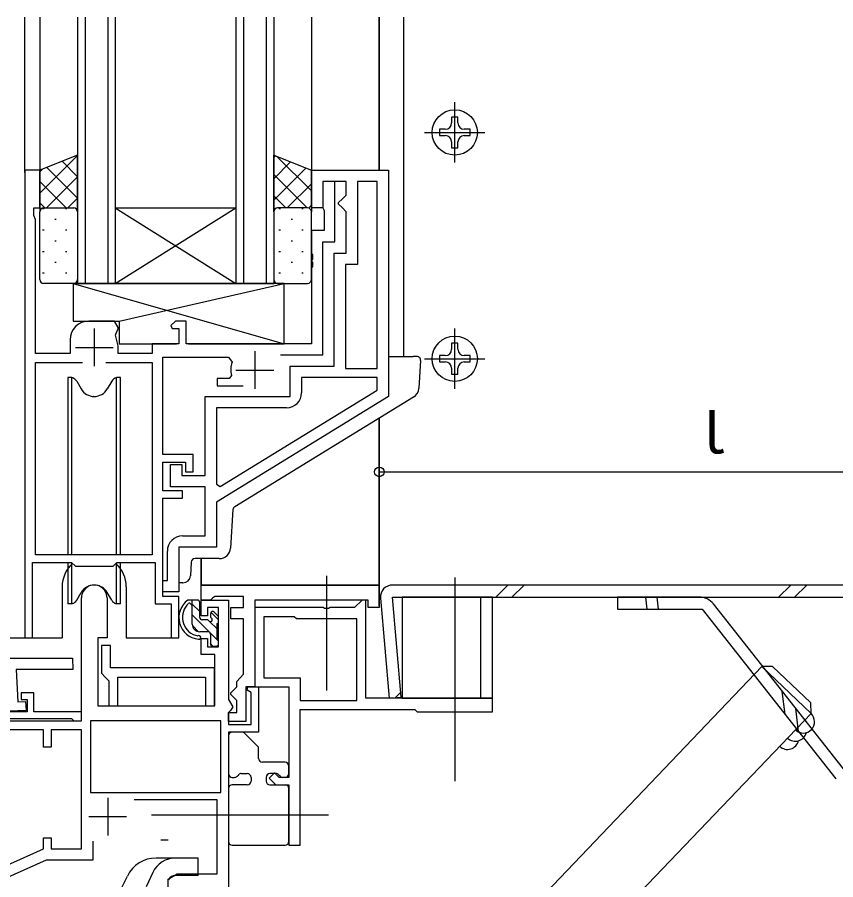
# Model space of a CAD drawing. Units: millimetres, scale not verified. Extents: x -437 to 438, y -681 to 679.
# Drawn here: x 217.8 to 326.4, y 71 to 185.4 of the extents above; entities that cross this region are included whole.
import ezdxf
from ezdxf.enums import TextEntityAlignment as Align

# ---------------------------------------------------------------- set-up
doc = ezdxf.new("R2010")
doc.units = ezdxf.units.MM
doc.header["$LTSCALE"] = 4
for name, color, linetype in [('0-3_YKK_11', 7, 'Continuous'), ('0-4_YKK_12', 2, 'Continuous'), ('0-5_YKK_13', 4, 'Continuous'), ('0-6_YKK_D', 6, 'Continuous'), ('0-8_YSS_K', 3, 'Continuous')]:
    doc.layers.add(name, color=color, linetype=linetype)
doc.styles.add('ＭＳ ゴシック', font='')
doc.styles.get('ＭＳ ゴシック').set_extended_font_data('MS Gothic')

msp = doc.modelspace()

# ---------------------------------------------------------------- linework, layer by layer
at = {"layer": '0-3_YKK_11'}
for p, q in [((228.043, 144.119), (228.043, 139.119)), ((225.543, 141.619), (230.543, 141.619)), ((249.343, 141.119), (249.343, 136.119)), ((246.843, 138.619), (251.843, 138.619)), ((351.251, 110.119), (267.597, 110.119)), ((281.302, 108.519), (282.902, 110.119)), ((283.425, 108.519), (285.025, 110.119)), ((318.779, 108.519), (320.379, 110.119)), ((320.902, 108.519), (322.502, 110.119)), ((327.851, 85.119), (310.144, 107.604)), ((267.973, 95.19), (268.699, 95.916)), ((229.843, 81.919), (229.843, 76.919)), ((227.343, 79.419), (232.343, 79.419))]:
    msp.add_line(p, q, dxfattribs=at)
for points in [[(224.843, 142.619), (224.843, 140.819), (220.243, 140.819), (220.243, 158.569), (220.043, 159.119), (220.043, 160.119), (220.843, 160.119), (220.843, 165.119), (218.843, 165.119), (218.843, 103.119), (219.843, 103.119), (219.843, 113.119), (225.043, 113.119), (225.543, 112.619), (230.543, 112.619), (231.043, 113.119), (236.143, 113.119), (236.143, 107.619), (238.243, 107.619), (238.243, 103.119), (239.243, 103.119), (239.243, 108.619), (237.143, 108.619), (237.143, 121.619), (239.743, 121.619), (239.743, 122.619), (237.143, 122.619), (237.143, 126.419), (240.143, 126.419), (240.143, 125.119), (241.143, 125.119), (241.143, 127.419), (237.143, 127.419), (237.143, 140.319), (245.843, 140.319), (246.316, 139.657)], [(267.043, 165.119), (267.043, 135.119), (244.243, 121.119), (244.243, 115.119), (239.243, 115.119), (239.243, 109.219), (237.143, 109.219), (237.143, 110.719), (237.743, 110.719), (237.743, 114.619)], [(239.743, 116.619), (242.743, 116.619), (242.743, 123.119), (238.143, 123.119), (238.143, 126.119), (239.643, 126.119), (239.643, 124.619), (242.743, 124.619), (242.743, 135.119), (254.043, 135.119), (254.043, 139.119), (259.843, 139.119), (259.843, 154.119), (261.443, 154.119), (261.443, 159.619), (260.943, 160.119), (260.443, 160.619), (260.443, 160.819), (260.943, 161.319), (261.443, 161.819), (261.443, 163.619), (258.343, 163.619), (258.343, 160.119), (256.843, 160.119), (256.843, 165.119), (267.043, 165.119)], [(252.726, 140.619), (258.343, 140.619), (258.343, 155.619), (259.943, 155.619), (259.943, 163.619), (258.343, 163.619), (258.343, 160.119), (258.543, 159.772), (258.543, 157.119), (256.843, 157.119), (256.843, 154.077), (256.963, 153.894), (256.963, 153.344), (256.843, 153.16), (256.843, 153.077), (256.963, 152.894), (256.963, 152.344), (256.843, 152.16), (256.843, 142.119), (240.243, 142.119), (240.243, 145.119), (238.819, 145.119), (238.207, 144.507), (238.368, 144.119), (239.243, 144.119), (239.243, 142.119), (235.743, 142.119), (235.743, 140.819), (231.243, 140.819), (231.243, 141.819), (230.857, 143.261), (231.043, 143.711), (231.243, 144.057), (231.243, 144.253), (230.743, 145.119), (227.343, 145.119)], [(229.593, 139.619), (235.743, 139.619), (235.743, 114.119), (220.243, 114.119), (220.243, 139.619), (226.493, 139.619)], [(246.228, 137.887), (245.936, 137.519), (244.343, 137.519), (244.343, 136.519), (247.793, 136.519)], [(244.755, 123.193), (265.543, 135.958), (265.543, 137.619), (255.543, 137.619), (255.543, 135.619)], [(253.543, 133.619), (244.243, 133.619), (244.243, 123.479), (244.755, 123.193)], [(204.443, 84.919), (202.143, 84.919), (202.143, 87.019), (202.943, 87.019), (202.943, 85.919), (204.443, 85.919), (204.443, 91.119), (202.943, 91.119), (202.943, 90.019), (202.143, 90.019), (202.143, 92.119), (226.343, 92.119), (226.343, 108.419)], [(229.743, 108.419), (229.743, 103.119), (228.543, 103.119), (228.543, 94.119), (244.043, 94.119), (244.043, 100.919), (242.243, 100.919), (242.243, 103.019), (243.043, 103.019), (243.043, 101.919), (244.543, 101.919), (244.543, 107.119), (243.043, 107.119), (243.043, 106.019), (242.243, 106.019), (242.243, 108.119), (245.843, 108.119), (245.843, 94.938), (246.403, 93.969), (246.143, 93.519), (245.843, 93.219), (245.843, 91.619), (248.843, 91.619), (248.843, 95.857), (248.303, 96.169), (248.424, 96.619), (249.843, 96.619), (249.843, 90.619), (245.843, 90.619), (245.843, 70.119)], [(266.003, 108.379), (267.163, 95.119), (268.757, 95.258), (267.597, 108.519)], [(267.597, 108.519), (351.251, 108.519), (351.251, 86.719), (327.851, 86.719), (327.851, 85.119), (329.451, 85.119), (351.251, 85.119)], [(308.259, 108.519), (297.424, 108.519), (297.424, 106.919), (308.647, 106.919), (326.353, 84.434)], [(168.043, 76.419), (168.043, 75.119), (166.843, 75.119), (166.843, 67.527), (183.78, 68.119), (205.643, 68.119), (221.343, 75.119), (221.343, 76.619), (222.343, 76.619), (222.343, 75.119), (226.343, 75.119), (226.343, 90.919), (222.343, 90.919), (222.343, 88.619), (221.343, 88.619), (221.343, 90.919), (205.643, 90.919), (205.643, 86.119)], [(237.843, 71.119), (239.056, 71.819), (244.343, 71.819), (244.343, 81.619), (233.335, 81.619)], [(227.843, 76.146), (227.843, 73.619), (221.663, 73.619), (205.963, 66.619), (195.343, 66.619), (195.343, 63.819), (200.631, 63.819), (201.843, 63.119), (201.843, 62.119), (193.843, 62.119), (190.243, 60.808), (190.243, 58.119), (172.043, 58.119), (168.49, 61.672)], [(237.843, 70.119), (237.843, 71.119)]]:
    msp.add_lwpolyline(points, dxfattribs=at)
for points in [[(265.543, 138.819), (265.543, 163.619), (262.943, 163.619), (262.943, 152.619), (261.343, 152.619), (261.343, 138.819)], [(242.243, 110.119), (265.843, 110.119), (265.843, 107.119), (264.343, 107.119), (264.343, 108.119), (249.343, 108.119), (249.343, 96.619), (248.143, 96.619), (248.143, 92.019), (245.843, 92.019), (245.843, 93.219), (246.943, 93.219), (246.943, 94.819), (246.643, 95.119), (246.143, 95.619), (246.143, 95.819), (246.643, 96.319), (246.943, 96.619), (246.943, 97.321), (247.393, 97.819), (247.843, 98.316), (247.843, 105.619), (246.143, 105.619), (246.143, 107.119), (247.843, 107.119), (247.843, 108.619), (244.039, 108.619), (243.743, 108.369), (243.448, 108.119), (242.243, 108.119)], [(242.243, 110.119), (265.843, 110.119), (265.843, 107.119), (264.343, 107.119), (264.343, 108.119), (249.343, 108.119), (249.343, 96.619), (248.143, 96.619), (248.143, 92.019), (245.843, 92.019), (245.843, 93.219), (246.943, 93.219), (246.943, 94.819), (246.643, 95.119), (246.143, 95.619), (246.143, 95.819), (246.643, 96.319), (246.943, 96.619), (246.943, 97.321), (247.393, 97.819), (247.843, 98.316), (247.843, 105.619), (246.143, 105.619), (246.143, 107.119), (247.843, 107.119), (247.843, 108.619), (244.039, 108.619), (243.743, 108.369), (243.448, 108.119), (242.243, 108.119)], [(242.243, 110.119), (265.843, 110.119), (265.843, 107.119), (264.343, 107.119), (264.343, 108.119), (249.343, 108.119), (249.343, 96.619), (248.143, 96.619), (248.143, 92.019), (245.843, 92.019), (245.843, 93.219), (246.943, 93.219), (246.943, 94.819), (246.643, 95.119), (246.143, 95.619), (246.143, 95.819), (246.643, 96.319), (246.943, 96.619), (246.943, 97.321), (247.393, 97.819), (247.843, 98.316), (247.843, 105.619), (246.143, 105.619), (246.143, 107.119), (247.843, 107.119), (247.843, 108.619), (244.039, 108.619), (243.743, 108.369), (243.448, 108.119), (242.243, 108.119)], [(255.351, 75.619), (255.351, 93.619), (270.551, 93.619), (270.851, 93.319), (280.851, 93.319), (280.851, 95.119), (264.051, 95.119), (264.051, 108.119), (263.551, 108.119), (262.551, 107.119), (259.309, 107.119), (259.126, 106.999), (258.576, 106.999), (258.392, 107.119), (249.351, 107.119), (249.351, 96.619), (253.851, 96.619), (253.851, 84.619), (252.551, 84.619), (251.933, 85.236), (251.226, 84.529), (252.136, 83.619), (253.851, 83.619), (253.851, 75.619)], [(262.851, 94.819), (262.851, 105.619), (254.851, 105.619), (254.551, 105.919), (250.551, 105.919), (250.551, 97.819), (255.351, 97.819), (255.351, 94.819)], [(243.993, 99.119), (230.193, 99.119), (230.193, 102.119), (228.993, 102.119), (228.993, 98.419), (229.493, 97.919), (229.993, 97.419), (229.993, 94.119), (231.193, 94.119), (231.193, 97.919), (242.793, 97.919), (242.793, 94.119), (243.993, 94.119)], [(202.117, 100.419), (225.149, 100.419), (225.227, 98.919), (217.717, 98.919), (217.942, 94.634), (218.94, 94.686), (219.003, 93.488), (216.806, 93.372), (216.515, 98.919), (205.6, 98.919), (205.89, 93.401), (203.968, 93.3), (203.114, 94.069), (203.255, 94.465), (204.628, 94.537), (204.399, 98.919), (202.196, 98.919)], [(203.443, 92.419), (225.043, 92.419), (225.343, 92.119), (226.343, 92.119), (226.343, 93.319), (220.043, 93.319), (220.043, 95.819), (218.343, 95.819), (218.343, 94.919), (219.143, 94.919), (219.143, 93.319), (203.043, 93.319), (203.043, 94.919), (203.864, 94.919), (202.644, 98.457), (202.143, 98.373), (202.143, 92.119), (203.143, 92.119)], [(227.543, 82.619), (244.843, 82.619), (244.843, 92.119), (227.543, 92.119)]]:
    msp.add_lwpolyline(points, close=True, dxfattribs=at)
for centre, radius, start, end in [((227.343, 142.619), 2.5, 90.00001, 179.99999), ((249.343, 138.619), 3.2, 161.07536, 193.21297), ((253.543, 135.619), 2, 270.00001, 359.99999), ((239.743, 114.619), 2, 90.00001, 179.99999), ((228.043, 108.419), 1.7, 359.99999, 180.00001), ((267.597, 108.519), 1.6, 90, 185), ((308.259, 106.119), 2.4, 38.21961, 90)]:
    msp.add_arc(centre, radius, start, end, dxfattribs=at)
at = {"layer": '0-4_YKK_12'}
for p, q in [((218.843, 164.819), (218.843, 185.399)), ((220.843, 185.399), (220.843, 164.629)), ((225.843, 185.399), (225.843, 150.116)), ((226.843, 185.399), (226.843, 150.116)), ((229.843, 185.399), (229.843, 150.116)), ((230.843, 185.399), (230.843, 150.116)), ((246.843, 185.399), (246.843, 150.116)), ((247.843, 185.399), (247.843, 150.116)), ((250.843, 185.399), (250.843, 150.116)), ((251.843, 185.399), (251.843, 150.116)), ((256.843, 185.399), (256.843, 165.119)), ((265.843, 185.399), (265.843, 165.119)), ((265.843, 165.119), (265.843, 185.399)), ((269.043, 185.399), (269.043, 140.419)), ((230.843, 160.116), (246.843, 160.116)), ((230.843, 160.116), (246.843, 150.116)), ((230.843, 150.116), (246.843, 160.116)), ((225.843, 150.116), (251.843, 150.116)), ((265.843, 107.353), (265.843, 132.236)), ((265.843, 110.119), (265.843, 132.236)), ((265.843, 132.236), (265.843, 110.119)), ((242.243, 113.619), (242.243, 110.119)), ((242.243, 110.119), (242.243, 113.619)), ((223.793, 109.868), (223.793, 103.119)), ((232.293, 109.868), (232.293, 103.119)), ((265.843, 110.119), (242.243, 110.119)), ((265.843, 110.119), (242.243, 110.119)), ((207.343, 103.121), (223.793, 103.119)), ((232.293, 103.119), (238.543, 103.119))]:
    msp.add_line(p, q, dxfattribs=at)
for start, end in [(132.61103, 180), (360, 47.38685)]:
    msp.add_arc((228.043, 109.868), 4.25, start, end, dxfattribs=at)
at = {"layer": '0-5_YKK_13'}
for p, q in [((275.851, 166.119), (275.851, 174.119)), ((274.591, 170.539), (273.801, 170.539)), ((271.851, 170.119), (279.851, 170.119)), ((277.111, 169.699), (277.901, 169.699)), ((220.843, 162.086), (225.843, 167.086)), ((225.843, 167.086), (225.822, 167.107)), ((251.843, 166.802), (252.068, 167.026)), ((225.843, 164.258), (223.802, 166.299)), ((251.843, 163.974), (254.088, 166.218)), ((256.843, 162.371), (252.268, 166.946)), ((220.843, 164.915), (221.179, 165.25)), ((220.843, 165.116), (220.843, 159.616)), ((225.843, 161.429), (221.782, 165.491)), ((251.843, 161.145), (256.108, 165.41)), ((256.843, 165.116), (256.843, 159.616)), ((224.329, 160.116), (220.843, 163.601)), ((221.701, 160.116), (225.843, 164.258)), ((256.27, 160.116), (251.843, 164.542)), ((253.642, 160.116), (256.843, 163.317)), ((224.53, 160.116), (225.843, 161.429)), ((253.441, 160.116), (251.843, 161.714)), ((221.5, 160.116), (220.843, 160.773)), ((221.343, 160.116), (225.343, 160.116)), ((256.343, 160.116), (252.343, 160.116)), ((256.458, 160.103), (256.843, 160.488)), ((220.843, 150.616), (220.843, 159.616)), ((221.198, 160.021), (221.398, 160.021)), ((224.228, 160.021), (224.428, 160.021)), ((225.843, 159.616), (225.843, 150.616)), ((251.843, 159.616), (251.843, 150.616)), ((252.528, 160.021), (252.728, 160.021)), ((255.558, 160.021), (255.758, 160.021)), ((256.843, 150.616), (256.843, 159.616)), ((222.813, 158.606), (223.013, 158.606)), ((254.143, 158.606), (254.343, 158.606)), ((221.198, 157.191), (221.398, 157.191)), ((224.228, 157.191), (224.428, 157.191)), ((252.528, 157.191), (252.728, 157.191)), ((255.558, 157.191), (255.758, 157.191)), ((222.813, 155.776), (223.013, 155.776)), ((254.143, 155.776), (254.343, 155.776)), ((221.198, 154.361), (221.398, 154.361)), ((224.228, 154.361), (224.428, 154.361)), ((252.528, 154.361), (252.728, 154.361)), ((255.558, 154.361), (255.758, 154.361)), ((222.813, 152.946), (223.013, 152.946)), ((254.143, 152.946), (254.343, 152.946)), ((221.198, 151.531), (221.398, 151.531)), ((224.228, 151.531), (224.428, 151.531)), ((252.528, 151.531), (252.728, 151.531)), ((255.558, 151.531), (255.758, 151.531)), ((225.343, 150.116), (221.343, 150.116)), ((225.243, 150.119), (253.243, 142.119)), ((231.343, 145.119), (253.243, 150.119)), ((252.343, 150.116), (256.343, 150.116)), ((275.851, 136.119), (275.851, 144.119)), ((267.043, 140.419), (270.317, 140.419)), ((270.818, 140.419), (270.317, 140.419)), ((271.317, 139.888), (271.091, 136.199)), ((271.851, 140.119), (279.851, 140.119)), ((274.591, 140.539), (273.801, 140.539)), ((277.111, 139.699), (277.901, 139.699)), ((224.543, 137.617), (224.543, 114.117)), ((225.085, 137.617), (224.543, 137.617)), ((225.085, 114.117), (225.085, 137.617)), ((225.197, 137.58), (225.093, 137.617)), ((230.89, 137.58), (230.993, 137.617)), ((231.543, 137.617), (231.001, 137.617)), ((231.001, 114.117), (231.001, 137.617)), ((231.543, 114.117), (231.543, 137.617)), ((225.721, 137.14), (226.311, 136.117)), ((230.366, 137.14), (229.775, 136.117)), ((227.93, 135.119), (227.929, 135.12)), ((228.182, 135.12), (228.18, 135.122)), ((270.377, 135.011), (246.679, 120.507)), ((246.441, 120.112), (246.13, 115.027)), ((244.632, 113.619), (241.41, 113.619)), ((224.543, 113.117), (224.543, 107.617)), ((225.085, 107.617), (225.085, 113.067)), ((231.001, 107.617), (231.001, 113.067)), ((231.543, 107.617), (231.543, 113.117)), ((240.91, 113.149), (240.801, 111.358)), ((231.543, 111.122), (231.541, 111.12)), ((258.858, 111.321), (258.858, 96.119)), ((275.851, 111.119), (275.851, 84.119)), ((227.93, 110.115), (227.929, 110.114)), ((228.182, 110.114), (228.18, 110.113)), ((239.772, 110.419), (239.243, 110.419)), ((239.803, 110.419), (239.772, 110.419)), ((239.772, 110.419), (239.803, 110.419)), ((225.721, 108.095), (226.311, 109.117)), ((230.366, 108.095), (229.775, 109.117)), ((225.085, 107.617), (224.543, 107.617)), ((225.197, 107.655), (225.093, 107.617)), ((230.89, 107.655), (230.993, 107.617)), ((231.543, 107.617), (231.001, 107.617)), ((241.743, 108.119), (240.443, 108.119)), ((241.043, 104.919), (241.043, 108.119)), ((242.043, 106.593), (241.043, 107.593)), ((242.043, 105.819), (242.043, 107.819)), ((279.251, 108.519), (279.251, 95.119)), ((244.543, 105.508), (243.526, 106.525)), ((244.456, 106.031), (243.956, 106.531)), ((244.543, 102.679), (241.043, 106.179)), ((242.982, 105.519), (242.343, 105.519)), ((244.343, 104.293), (243.35, 105.287)), ((243.443, 106.319), (243.443, 105.98)), ((244.543, 105.219), (244.543, 105.819)), ((241.876, 103.933), (241.058, 104.751)), ((244.343, 103.019), (244.343, 105.019)), ((243.143, 103.919), (242.043, 103.919)), ((243.443, 103.619), (243.443, 102.319)), ((243.79, 102.019), (243.443, 102.365)), ((243.743, 102.019), (244.243, 102.019)), ((244.543, 102.319), (244.543, 102.819)), ((247.636, 90.619), (246.343, 90.619)), ((249.697, 88.765), (247.99, 90.472)), ((245.843, 90.119), (245.843, 85.119)), ((249.843, 87.119), (249.843, 88.412)), ((253.343, 86.619), (250.343, 86.619)), ((253.843, 85.119), (253.843, 86.119)), ((246.99, 84.765), (247.197, 84.972)), ((247.55, 85.119), (248.343, 85.119)), ((252.136, 85.119), (251.343, 85.119)), ((252.697, 84.765), (252.49, 84.972)), ((246.343, 84.619), (246.636, 84.619)), ((248.343, 83.619), (246.343, 83.619)), ((248.843, 84.619), (248.843, 84.119)), ((250.843, 84.619), (250.843, 84.119)), ((251.343, 83.619), (253.343, 83.619)), ((253.343, 84.619), (253.05, 84.619)), ((245.843, 83.119), (245.843, 76.119)), ((253.843, 76.119), (253.843, 83.119)), ((259.111, 79.619), (235.645, 79.619)), ((246.343, 75.619), (253.343, 75.619)), ((241.843, 73.919), (236.247, 73.919)), ((241.843, 71.619), (241.843, 73.919)), ((231.764, 70.119), (232.447, 71.534)), ((235.824, 72.013), (234.94, 70.119)), ((241.843, 71.619), (238.815, 71.619))]:
    msp.add_line(p, q, dxfattribs=at)
for points in [[(276.271, 171.379), (276.271, 172.169), (275.431, 172.169), (275.431, 171.379)], [(273.801, 170.539), (273.801, 169.699), (274.591, 169.699)], [(277.901, 169.699), (277.901, 170.539), (277.111, 170.539)], [(275.431, 168.859), (275.431, 168.069), (276.271, 168.069), (276.271, 168.859)], [(225.843, 159.616), (225.843, 167.116), (220.843, 165.116)], [(251.843, 159.616), (251.843, 167.116), (256.843, 165.116)], [(240.541, 142.119), (253.243, 142.119), (253.243, 150.119), (225.243, 150.119), (225.243, 145.119), (231.343, 145.119), (231.343, 142.119), (238.947, 142.119)], [(276.271, 141.379), (276.271, 142.169), (275.431, 142.169), (275.431, 141.379)], [(273.801, 140.539), (273.801, 139.699), (274.591, 139.699)], [(277.901, 139.699), (277.901, 140.539), (277.111, 140.539)], [(275.431, 138.859), (275.431, 138.069), (276.271, 138.069), (276.271, 138.859)]]:
    msp.add_lwpolyline(points, dxfattribs=at)
msp.add_lwpolyline([(268.851, 95.119), (280.851, 95.119), (280.851, 108.519), (268.851, 108.519)], close=True, dxfattribs=at)
for centre in [(275.851, 170.119), (275.851, 140.119)]:
    msp.add_circle(centre, 3, dxfattribs=at)
for centre, radius, start, end in [((274.591, 171.379), 0.84, 270, 0), ((277.111, 171.379), 0.84, 180, 270), ((274.591, 168.859), 0.84, 0, 90), ((277.111, 168.859), 0.84, 90, 180), ((221.343, 159.616), 0.5, 90, 180), ((225.343, 159.616), 0.5, 0, 90), ((252.343, 159.616), 0.5, 90, 180), ((256.343, 159.616), 0.5, 0, 90), ((221.343, 150.616), 0.5, 180, 270), ((225.343, 150.616), 0.5, 270, 0), ((252.343, 150.616), 0.5, 180, 270), ((256.343, 150.616), 0.5, 270, 0), ((274.591, 141.379), 0.84, 270, 0), ((277.111, 141.379), 0.84, 180, 270), ((270.818, 139.919), 0.5, 356.5, 90), ((274.591, 138.859), 0.84, 0, 90), ((277.111, 138.859), 0.84, 90, 180), ((224.855, 136.64), 1, 30, 70), ((231.232, 136.64), 1, 110, 150), ((228.043, 137.117), 2, 210, 330), ((269.594, 136.29), 1.5, 301.46663, 356.5), ((246.94, 120.081), 0.5, 121.46663, 176.5), ((244.632, 115.119), 1.5, 270, 356.5), ((241.41, 113.119), 0.5, 90, 176.5), ((239.803, 111.419), 1, 270, 356.5), ((228.043, 108.117), 2, 30, 150), ((224.855, 108.595), 1, 290, 330), ((231.232, 108.595), 1, 210, 250), ((242.158, 105.798), 2.885, 126.45193, 263.90389), ((240.183, 107.714), 0.3, 301.6219, 336.95039), ((240.643, 107.519), 0.2, 36.8699, 156.95039), ((241.043, 107.819), 0.3, 216.8699, 270), ((241.743, 107.819), 0.3, 0, 90), ((242.243, 105.832), 2.504, 139.45806, 259.25217), ((243.743, 106.319), 0.3, 45, 180), ((242.343, 105.819), 0.3, 180, 270), ((242.982, 105.219), 0.3, 33.05573, 90), ((243.443, 105.519), 0.25, 213.05573, 56.94427), ((243.743, 105.98), 0.3, 180, 236.94427), ((244.343, 105.219), 0.2, 270, 0), ((244.243, 105.819), 0.3, 0, 45), ((242.043, 104.919), 1, 180, 270), ((241.922, 103.169), 0.25, 253.6388, 125.58163), ((243.143, 103.619), 0.3, 0, 90), ((244.343, 102.819), 0.2, 0, 90), ((243.743, 102.319), 0.3, 180, 270), ((244.243, 102.319), 0.3, 270, 0), ((246.343, 90.119), 0.5, 90, 180), ((247.636, 90.119), 0.5, 45, 90), ((249.343, 88.412), 0.5, 0, 45), ((250.343, 87.119), 0.5, 180, 270), ((253.343, 86.119), 0.5, 0, 90), ((246.343, 85.119), 0.5, 180, 270), ((246.636, 85.119), 0.5, 270, 315), ((247.55, 84.619), 0.5, 90, 135), ((248.343, 84.619), 0.5, 0, 90), ((251.343, 84.619), 0.5, 90, 180), ((252.136, 84.619), 0.5, 45, 90), ((253.05, 85.119), 0.5, 225, 270), ((253.343, 85.119), 0.5, 270, 0), ((246.343, 83.119), 0.5, 90, 180), ((248.343, 84.119), 0.5, 270, 0), ((251.343, 84.119), 0.5, 180, 270), ((253.343, 83.119), 0.5, 0, 90), ((246.343, 76.119), 0.5, 180, 270), ((253.343, 76.119), 0.5, 270, 0), ((236.247, 69.699), 4.22, 90, 154.2301), ((238.814, 70.619), 3.3, 90, 155.00005), ((238.815, 70.619), 1, 90, 154.99996)]:
    msp.add_arc(centre, radius, start, end, dxfattribs=at)
at = {"layer": '0-6_YKK_D'}
for p, q in [((265.84, 113.119), (265.84, 126.119)), ((265.84, 125.119), (352.842, 125.119))]:
    msp.add_line(p, q, dxfattribs=at)
msp.add_circle((265.84, 125.119), 0.637, dxfattribs=at)
at = {"layer": '0-8_YSS_K'}
for p, q in [((301.352, 106.919), (301.162, 108.519)), ((302.864, 106.919), (302.673, 108.519)), ((316.57, 99.295), (227.935, 6.627)), ((319.626, 92.977), (319.263, 96.023)), ((323.074, 93.074), (234.439, 0.407)), ((321.406, 90.716), (321.044, 93.762)), ((236.872, 76.327), (237.872, 76.327))]:
    msp.add_line(p, q, dxfattribs=at)
msp.add_lwpolyline([(316.57, 99.295), (323.074, 93.074), (323.042, 94.488), (317.984, 99.327)], close=True, dxfattribs=at)
for centre, end in [((322.037, 91.99), 46.27431), ((321, 90.906), 346.27435), ((319.963, 89.822), 346.27435)]:
    msp.add_arc(centre, 1.5, 226.27433, end, dxfattribs=at)

# ---------------------------------------------------------------- texts
at = {"layer": '0-6_YKK_D', "style": 'ＭＳ ゴシック'}
msp.add_text('l', height=5.499, dxfattribs=at).set_placement((308.191, 125.919), align=Align.BOTTOM_LEFT)

doc.saveas('drawing.dxf')
